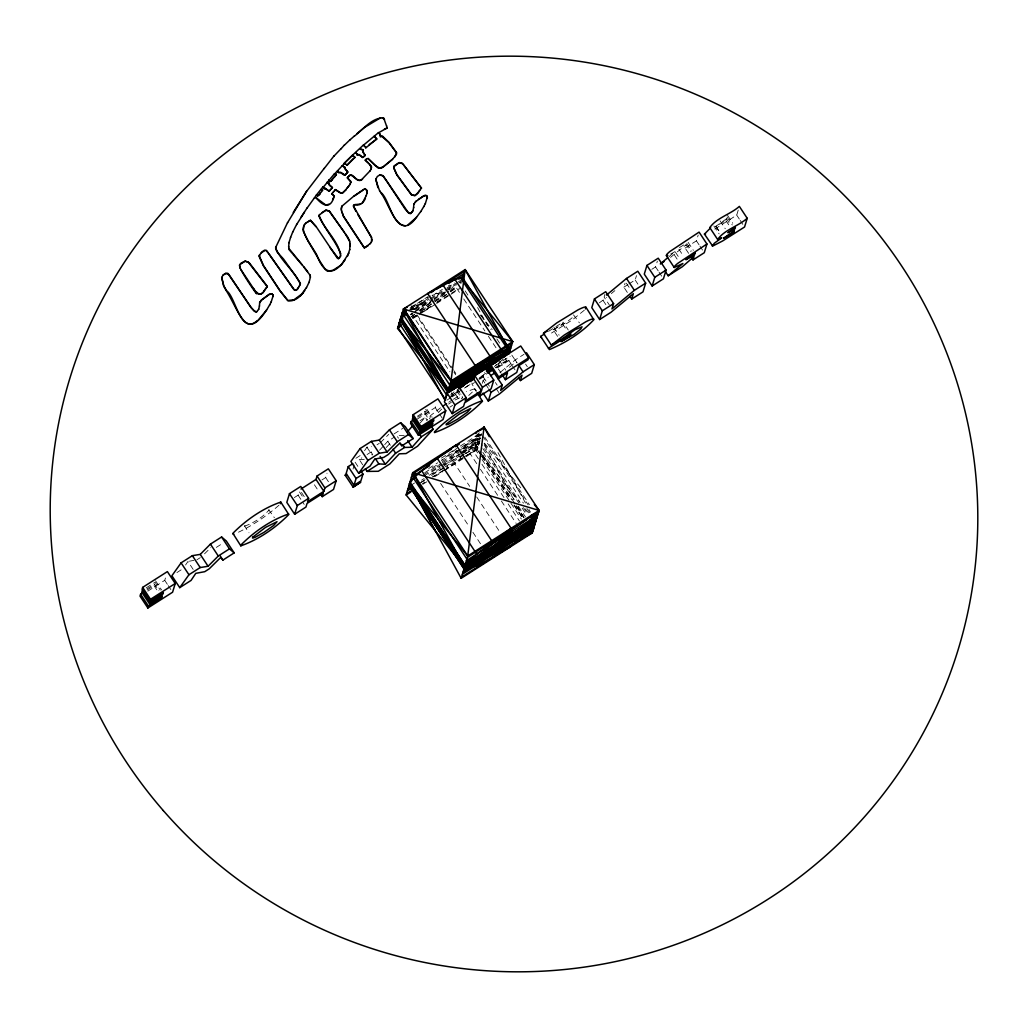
<?xml version="1.0" encoding="UTF-8"?>
<svg xmlns="http://www.w3.org/2000/svg" width="1028" height="1028" viewBox="0 0 1028 1028"><rect width="100%" height="100%" fill="white"/><g stroke="black" fill="none" stroke-linecap="round" stroke-linejoin="round"><path stroke-width="0.75" stroke-dasharray="5 3.75" d="M495.984 367.973L506.804 361.046L507.871 357.551L494.224 366.264M466.095 455.815L477.57 448.491L479.099 443.466L463.589 453.374M147.3 589.943L154.02 585.652L154.496 584.097L158.852 590.689M147.826 591.139L164.737 580.332L166.497 574.511M294.342 497.578L298.107 495.175L299.212 491.551L303.568 498.143M321.931 479.96L325.683 477.557L327.02 473.201M353.028 469.051L354.274 464.952M409.709 309.325L414.31 306.498L414.747 305.046M424.59 310.379L425.361 307.835M460.852 283.715L461.405 281.916L459.863 282.906M417.831 417.201L424.538 412.922L425.014 411.354L430.244 419.283M417.047 419.231L435.255 407.602L436.592 403.233M451.922 396.962L455.687 394.559L456.792 390.923L459.298 389.329M447.54 465.298L446.64 468.241L464.81 456.638M479.511 379.345L483.276 376.942L484.599 372.586M482.235 383.341L483.121 380.424L488.146 377.225M459.683 459.914L460.57 456.972M468.575 450.187L479.356 442.593M501.073 373.087L497.591 367.806L499.248 362.344M466.185 456.65L477.236 449.609L480.641 438.365L473.535 441.526L481.387 453.425M497.591 367.806L508.886 360.597L510.132 356.498M557.587 336.362L553.231 329.77L562.522 323.833L563.036 322.111L568.266 330.027M604.927 294.381L604.117 297.053L609.347 304.982M627.35 292.453L623.867 287.172L625.075 283.175M628.879 283.972L635.163 279.963L636.486 275.607M651.816 269.323L655.581 266.92L657.355 261.112M688.631 253.338L685.136 248.056L686.151 244.703L690.52 251.307M685.136 248.056L696.431 240.835L698.205 235.026M726.5 218.771L715.745 226.378L725.935 220.609L726.5 218.771L730.857 225.363M714.82 229.064L736.716 215.122L738.477 209.301M244.895 525.295L244.625 526.182L248.982 532.787M438.262 412.613L441.68 409.144M185.554 565.014L187.931 561.481L193.161 569.396M364.554 450.727L366.919 447.193L371.404 446.358M461.932 398.17L462.613 397.412M420.079 423.022L425.284 417.368L427.031 420.002M379.55 450.2L383.662 445.754M384.69 444.649L387.774 441.308L394.187 437.221M386.181 447.553L391.424 441.937M463.448 451.446L468.909 445.856L461.212 449.737M204.521 553.835L210.804 547.603M380.36 442.657L388.751 434.356M584.289 310.25L572.082 320.119L548.875 334.704M479.369 443.312L475 436.694L479.305 432.647M278.961 505.249C265.892 516.621 251.205 526.452 235.438 533.648M450.829 394.739L454.08 391.899M457.357 450.495L449.93 457.974L453.476 457.434L460.236 454.196M670.526 257.385L686.151 244.703M475 436.694L482.209 433.238L472.687 441.462L454.145 453.309L458.642 451.035M450.354 291.631L455.815 286.94L460.223 293.61M503.386 358.965L494.339 366.533M478.444 458.925L471.466 448.336L479.729 441.385L482.338 445.33M468.729 395.484L473.998 390.486L474.486 388.828L466.275 391.668M668.92 256.73L675.062 251.603L679.418 258.208M473.535 441.526L481.772 434.651L461.109 447.835M430.835 302.065L419.398 310.841M499.865 372.676L515.195 359.954L523.972 354.339M509.451 367.253L514.167 363.334M599.324 302.849L606.623 297.503M611.339 293.584L614.872 290.654M435.255 301.345L447.411 290.847L450.984 286.465L450.906 285.321M477.712 452.937L472.482 445.008L480.641 438.365L462.587 449.891M456.381 448.761L441.539 460.338L457.126 450.38M436.81 302.232L446.769 294.509M485.627 373.292L479.395 377.893M414.387 309.389L424.705 301.525L411.341 310.07M415.338 311.754L427.057 301.744L426.53 300.896L421.66 302.592L414.31 306.498M431.285 304.301L417.304 314.337M461.88 447L482.209 433.238M440.537 407.808L430.603 415.543L426.659 420.709M461.315 453.631L475.27 443.608L479.626 450.225M412.164 317.935L416.019 315.236M453.297 394.444L458.437 390.858M411.765 316.226L414.387 314.388M410.853 314.915L412.948 313.476M419.385 314.362L433.084 305.008M464.463 388.096L471.929 382.994M448.632 404.055L451.356 402.269M449.866 407.178L452.616 405.379M448.748 402.218L452.024 400.072M410.108 308.002L427.879 296.668M409.375 310.443L430.963 296.668M432.287 295.82L442.361 289.382M412.639 309.762L429.113 299.238M430.411 298.416L445.818 288.572M447.09 287.763L454.646 282.944M414.515 309.749L429.537 300.163M430.771 299.366L444.597 290.551M445.869 289.729L457.216 282.494M458.462 281.698L462.202 279.308M415.633 310.276L432.685 299.392M433.957 298.57L444.263 291.991M445.561 291.168L457.511 283.522M458.861 282.674L461.739 280.837M410.275 314.568L412.408 313.193M414.554 311.831L432.724 300.227M444.751 292.556L434.06 299.379L438.198 294.625L438.198 293.443L436.27 293.276L432.133 295.267M448.658 290.063L456.059 285.334M418.807 310.572L431.811 302.258M433.135 301.422L448.863 291.374M450.02 290.641L455.815 286.94M410.545 317.292L414.592 314.709M419.977 311.278L446.653 294.239M450.495 291.785L457.858 287.082M412.472 318.115L417.856 314.684M419.193 313.823L433.109 304.943M436.977 302.463L450.251 293.995M451.575 293.147L459.542 288.058M413.076 318.5L416.905 316.059L453.014 370.748M423.472 311.869L435.281 304.327M436.592 303.491L449.724 295.1M451.035 294.265L459.246 289.022M146.182 587.875L155.061 582.195L160.291 590.123M548.554 331.363L563.036 322.111M146.875 588.954L154.496 584.097M417.394 416.224L425.014 411.354M450.675 396.127L458.681 391M479.459 377.739L485.871 373.652M495.162 367.716L507.1 360.096M449.223 397.823L463.191 388.905M465.774 387.248L472.34 383.058M478.907 378.869L486.784 373.832M176.919 572.557L181.93 569.358M196.888 559.797L200.254 557.651M216.317 547.397L222.575 543.401M355.906 458.27L360.931 455.057M377.006 444.803L379.242 443.364M394.058 433.906L402.822 428.316M446.897 400.162L450.662 397.759M474.486 382.557L471.981 384.164L476.337 390.756M623.867 287.172L627.633 284.769M362.717 464.81L359.235 459.529L361.843 457.858M367.086 454.517L371.005 452.012L374.899 452.256M420.041 420.709L425.284 417.368M441.436 458.128L456.265 448.658M460.3 446.088L481.361 432.634M428.715 468.524L437.697 462.793M424.718 472.7L438.082 464.168L437.041 466.211L437.915 467.072L439.997 466.751L428.406 474.152M442.13 461.572L457.473 451.78M461.354 449.3L481.168 436.656M423.613 474.782L440.909 463.744M442.194 462.908L461.315 450.701M424.23 475.81L441.95 464.489M443.299 463.641L458.951 453.644M460.197 452.847L480.115 440.125M411.688 484.818L414.567 482.993M441.308 465.915L460.351 453.759M462.561 452.333L479.729 441.385L472.482 445.008M421.608 480.166L424.101 478.573M440.896 467.856L429.1 475.386L444.469 467.997M442.207 467.02L459.85 455.751M421.172 482.132L425.052 479.652M431.503 475.527L443.942 467.586M445.137 466.828L464.425 454.517M465.697 453.695L478.444 445.715M422.238 483.815L424.86 482.145M432.749 477.108L445.381 469.038M422.816 484.342L426.826 481.785M434.831 476.671L442.837 471.569M444.173 470.708L464.926 457.46M453.374 399.237L460.994 394.598M411.74 306.55L430.745 295.923M443.158 470.824L432.557 476.799M444.469 470.053L454.851 463.898L469.693 486.372M462.728 452.898L468.845 449.287M462.382 457.82L447.141 466.584M463.641 457.074L477.236 449.609L479.189 452.024M675.062 251.603L669.202 254.854M463.949 454.325L442.477 465.723M465.324 453.541L470.824 450.418M455.031 400.02L462.407 396.512M679.444 247.555L686.601 243.225L691.831 251.153M419.887 482.954L425.515 480.217M471.466 448.336L478.431 445.638L469.937 453.361L476.928 463.949M448.465 285.488L449.724 285.077M189.422 561.198L193.906 560.363M404.222 435.345L396.744 435.589L398.491 438.224M359.235 459.529L368.846 459.426M573.534 314.889L579.406 322.856M553.231 329.77L566.184 322.561L572.943 317.125L574.177 314.941M268.719 509.759L274.399 517.739M244.625 526.182C253.595 522.944 263.129 517.071 269.169 509.811M480.423 315.121L492.168 329.615M484.509 443.132L521.671 488.955M480.179 453.232L519.988 502.332L483.199 446.64M525.334 508.937L529.086 513.563M736.716 215.122L739.325 219.08M740.199 220.403L742.82 224.361M727.541 215.34L732.771 223.256M727.027 217.036L732.257 224.965M725.935 220.609L729.43 225.89M720.037 220.814L725.267 228.743M716.105 226.481L720.474 233.086M715.745 226.378L720.114 232.983M713.882 225.967L719.112 233.883M696.431 240.835L699.053 244.805M699.927 246.116L702.535 250.087M688.143 242.377L693.373 250.292M678.865 249.161L683.222 255.766M674.355 254.944L677.837 260.225M655.581 266.92L658.203 270.891M659.076 272.202L661.685 276.172M635.163 279.963L638.645 285.244M626.36 283.15L629.843 288.431M603.089 300.446L606.571 305.727M562.522 323.833L566.878 330.438M553.899 327.277L559.129 335.205M525.578 364.105L527.325 366.752M515.195 359.954L516.93 362.588M511.828 355.084L517.058 363M465.144 290.898L469.552 297.567M481.001 314.915L490.69 329.59M496.858 338.919L500.379 344.251M508.886 360.597L511.494 364.554M512.368 365.878L514.989 369.836M463.744 298.942L484.882 330.952M488.416 336.284L497.218 349.623M499.659 360.969L505.763 370.209M495.406 382.519L497.154 385.153M496.126 388.545L498.747 392.503M483.276 376.942L489.379 386.194M483.121 380.424L484.869 383.071M485.743 384.395L488.351 388.353M474.486 388.828L476.221 391.462M410.892 305.457L413.526 309.454M417.06 314.799L453.168 369.476M454.055 370.812L455.815 373.485M453.901 372.085L455.661 374.757M411.136 313.116L449.891 371.802M457.319 389.201L462.549 397.129M456.792 390.923L462.022 398.851M484.805 437.17L529.433 504.748M455.687 394.559L459.169 399.841M482.646 435.962L528.122 504.838M451.253 392.735L453.014 395.407M484.137 443.659L523.432 503.155M526.927 508.449L530.422 513.743M523.458 507.601L527.801 514.167M482.864 448.606L518.665 502.82M522.16 508.102L526.529 514.72M482.839 452.32L514.051 499.582L484.496 445.407M518.459 506.251L525.514 516.943M483.121 455.507L515.439 504.44M516.313 505.763L524.164 517.662M482.26 454.749L511.957 499.711M516.326 506.329L524.177 518.228M474.936 445.407L481.053 454.672M481.926 455.995L510.749 499.634M514.244 504.915L522.969 518.138M477.236 449.609L480.719 454.89M481.592 456.214L510.415 499.852M513.91 505.146L522.635 518.369M482.081 459.555L510.029 501.87M510.903 503.193L521.376 519.063M481.939 464.206L504.645 498.593M508.14 503.887L519.487 521.067M480.41 469.231L497.886 495.676M501.368 500.97L516.223 523.458M435.255 407.602L438.75 412.883M439.624 414.207L442.233 418.165M426.916 409.298L432.145 417.227M425.592 409.465L430.822 417.394M424.538 412.922L428.907 419.527M476.684 496.948L500.263 532.658M440.614 483.366L469.436 527.004M472.919 532.298L480.783 544.197M387.774 441.308L390.383 445.278M371.005 452.012L372.753 454.659M366.919 447.193L372.149 455.108M355.11 462.214L358.605 467.496M325.683 477.557L329.178 482.839M314.401 484.779L318.757 491.371M301.474 492.463L304.969 497.745M298.107 495.175L304.211 504.414M164.737 580.332L167.346 584.289M168.219 585.613L170.841 589.571M155.524 580.717L161.614 589.956M154.02 585.652L158.376 592.256M477.596 307.526L487.439 325.568M505.326 358.322L506.804 361.046M497.963 452.59L526.015 503.99M528.983 509.438L530.474 512.15M517.842 506.521L523.907 517.637"/><path stroke-width="1.5" d="M346.513 164.904L347.001 165.341L354.75 157.592M371.943 240.334L371.982 239.203M275.62 248.339L275.722 247.247M259.416 306.138L259.673 302.515L261.215 300.484M413.59 207.695L413.847 204.071M319.117 215.456C324.27 228.653 335.436 240.552 340.846 253.955M288.637 246.913L289.061 242.454M259.287 256.357L259.493 254.995L259.429 257.193L263.476 265.931L279.86 290.718L287.84 300.729C294.753 302.065 301.217 295.923 304.789 290.5M334.383 173.822L322.972 187.559M349.687 249.778L350.175 243.353M407.178 307.218L403.451 308.978L448.067 390.73L397.553 328.42L403.451 308.978L465.144 269.593L451.022 381.002L445.111 400.445L400.509 318.706L402.95 317.138M464.476 567.392L467.714 555.994L484.059 427.121L412.703 472.687L409.452 484.085M263.759 291.695L265.057 289.639M417.946 193.251L419.604 190.437M366.855 193.444L367.112 191.799M340.576 255.908C339.163 241.773 324.462 229.488 319.04 216.304M341.245 208.838L342.067 205.908M341.566 206.924L341.322 209.969M354.686 157.824L354.84 157.027L352.437 155.279L363.359 145.077L365.467 147.261M303.363 226.892L303.337 231.339L308.182 241.284L320.44 262.114L325.311 269.477L327.534 271.276L332.982 270.287L341.36 264.941L348.916 253.106M380.386 135.657L380.36 136.917L382.467 136.069L389.047 142.404L396.564 152.607L396.461 154.29L392.503 159.366L381.568 168.117L377.931 167.885L368.088 158.363L365.325 160.047M328.921 184.256L332.455 187.507L330.386 189.897M327.238 182.791L329.153 183.151L329.32 185.207L332.378 187.738L331.132 189.049M258.645 309.441L259.48 305.894M413.667 207.45L412.819 210.997L410.673 213.618L409.568 213.516M349.764 249.534L347.387 256.409M299.572 285.604L300.433 283.561L295.884 276.365L283.497 259.017L277.162 252.053L275.902 249.2M309.03 282.482L310.43 277.046M366.276 195.628L366.919 193.2M371.571 241.696L371.558 237.339L357.718 214.389M534.174 518.96L535.665 521.671L464.566 567.07L435.409 531.001L409.555 483.751L413.5 478.238L421.994 470.49M464.669 567.006L409.555 483.751L464.566 567.07L468.524 561.545L477.005 553.809M418.396 199.432L424.975 195.269L426.864 195.706L427.198 196.978M350.227 183.999L350.612 182.676M461.495 577.196L532.581 531.797L534.11 526.773L463.024 572.172M288.984 242.685L290.603 237.314M143.278 592.514L140.592 594.223L140.014 596.111L147.865 607.998L172.588 592.218L175.235 583.493L167.384 571.607L142.661 587.386L142.095 589.288L149.934 601.162L163.362 592.591L162.912 594.081L150.216 602.19L149.638 604.078L141.8 592.192L142.365 590.303L150.216 602.19M147.865 607.998L148.443 606.109L161.859 597.538L162.334 595.97L149.638 604.078M149.934 601.162L150.512 599.273L175.235 583.493M240.873 269.644C276.262 321.867 241.297 274.322 239.614 266.175M256.473 291.978C257.385 295.421 262.654 294.599 263.836 291.451M317.588 196.13C314.671 193.367 319.965 197.517 320.376 192.647M329.153 183.151L327.906 183.395L326.917 182.316M324.334 188.856L325.195 188.304L329.024 191.259L330.065 190.411M334.254 196.232L332.044 193.932L334.331 195.988L332.584 199.792M345.575 163.94L344.251 163.375L352.437 155.279L344.316 163.131L347.079 165.097L353.182 158.813M300.986 489.02L316.02 479.421L317.048 476.054L328.343 468.832L336.182 480.719L324.899 487.927L323.871 491.307L307.578 501.703L308.606 498.336L300.754 486.45L289.459 493.658L286.812 502.384L294.663 514.27L305.958 507.061L307.051 503.424L323.345 493.029L322.239 496.652L320.505 494.018M294.663 514.27L297.31 505.545L308.606 498.336M336.182 480.719L333.535 489.444L322.239 496.652M352.822 463.679L348.235 466.596L346.166 473.445L354.005 485.319L360.879 480.937L362.961 474.101L361.214 471.454M354.005 485.319L356.086 478.483L362.961 474.101M413.796 419.784L411.11 421.493L410.545 423.382L418.383 435.268L443.107 419.488L445.754 410.763L437.915 398.877L413.192 414.657L412.613 416.546L420.465 428.432L433.893 419.861L433.443 421.351L420.748 429.46L420.169 431.349L412.318 419.463L412.896 417.574L420.748 429.46M462.202 279.308L465.144 269.593L512.715 341.617L508.976 353.94M418.383 435.268L418.961 433.379L432.39 424.808L432.865 423.24L420.169 431.349M420.465 428.432L421.043 426.543L445.754 410.763M435.409 531.001L406.137 494.995L410.031 482.081L465.041 565.387L461.161 578.301L409.658 483.687M458.565 388.404L473.6 378.805L474.628 375.438L485.923 368.217L493.774 380.103L482.479 387.312L481.451 390.679L465.157 401.087L466.185 397.72L458.334 385.834L447.039 393.043L444.392 401.768L452.243 413.654L463.538 406.445L464.643 402.809L480.924 392.413L479.819 396.037L478.084 393.403M404.544 314.324L400.959 317.228L448.516 389.252L456.933 382.467L457.678 380.039M448.041 390.833L472.276 373.562L456.239 383.804L449.416 386.271L461.868 378.522L462.304 377.083M452.243 413.654L454.89 404.929L466.185 397.72M461.212 385.885L474.628 373.768L509.759 351.332L465.144 269.593M501.947 374.41L505.429 379.692L516.724 372.47L518.806 365.647L527.994 359.774L528.572 357.885L520.733 345.999L490.883 365.056L490.305 366.945L502.268 385.102L500.649 390.434L523.034 371.84L534.329 364.619L526.49 352.745M475.99 433.456L476.427 431.991L482.183 429.267M493.774 380.103L491.114 388.828L479.819 396.037M483.083 393.12L488.313 401.036L490.973 392.31L502.268 385.102M528.572 357.885L498.734 376.929L498.156 378.831L507.511 372.856L505.429 379.692M483.623 428.586L484.059 427.121L539.083 510.428L532.247 532.915L461.161 578.301M518.639 377.918L520.386 380.566L522.018 375.22L499.608 393.827L488.313 401.036M534.329 364.619L531.682 373.344L520.386 380.566M501.651 551.548L502.551 548.605M514.694 543.221L515.593 540.278M517.354 537.477L517.739 536.205L534.38 525.912M606.469 295.1L626.515 278.447L637.81 271.238L645.661 283.124L634.366 290.333L611.968 308.94L613.587 303.607L605.736 291.721L594.441 298.93L591.794 307.655L599.645 319.541L610.94 312.319L633.338 293.712L631.706 299.058L629.971 296.424M523.599 533.493L523.869 532.607M531.001 516.763L531.45 515.311L538.633 511.893L530.011 520.014L537.22 516.544L535.485 513.923M599.645 319.541L602.292 310.816L613.587 303.607M646.933 265.417L644.286 274.129L652.137 286.015L663.433 278.806L666.08 270.081L658.228 258.195L646.933 265.417L654.785 277.29L652.137 286.015M645.661 283.124L643.001 291.849L631.706 299.058M691.24 257.296L692.988 259.93L694.003 256.589L682.206 266.817L668.174 275.774L664.679 270.493M668.174 275.774L682.9 263.489L674.227 267.486L666.375 255.612L666.658 254.584A15.883 1.799 -33.4 0 1 669.845 251.526L699.079 232.11L706.93 243.996L704.283 252.721L692.988 259.93M712.288 245.988L714.37 243.212L721.72 237.841L717.647 239.498L709.795 227.612C716.375 218.013 730.792 214.094 739.363 206.397L747.215 218.283L744.555 227.008L722.658 240.937L712.674 246.077L704.437 234.101L709.41 229.077M538.543 512.188L537.94 514.18M330.99 181.159L332.712 178.731M348.582 176.777L349.546 175.544M366.353 195.384L362.396 203.043M340.384 256.447L340.641 255.676M271.161 302.065L273.114 295.743M425.335 203.621L427.288 197.299M290.538 237.558L292.8 231.801M370.877 169.517L371.455 166.343L365.377 160.085M348.967 185.567L346.963 188.355M261.433 299.97L259.596 302.759M415.312 202.285L415.993 201.102M364.118 145.539L363.282 145.321L378.6 132.548M299.097 286.619L299.649 285.36M365.441 198.057C364.13 202.156 359.813 206.371 355.238 204.636L353.426 205.42L353.529 206.551L355.945 211.344M275.658 247.491L287.583 222.562M306.408 287.801L309.094 282.25M269.619 305.085L271.225 301.834M423.793 206.641L425.412 203.377M319.04 215.7L319.374 214.955M292.723 232.045L296.707 224.297M330.463 189.666L329.024 191.259M239.473 265.288L240.912 263.258L245.139 261.022L249.2 262.718L267.357 286.452L263.836 291.13M393.66 166.844L398.466 163.144M585.42 308.901L585.909 307.192L585.099 307.025A26.368 2.981 -33.4 0 0 577.954 309.903L556.623 323.01L543.478 333.213L551.329 345.1L561.751 339.163L574.948 329.731L582.028 326.814L580.794 328.999L574.035 334.447L561.07 341.643L570.36 335.719L570.887 333.984L548.489 348.286L549.376 349.584C565.696 342.748 581.758 332.712 593.824 319.759L585.909 307.192M350.535 182.92L350.818 181.403L347.528 178.114M349.816 184.744L350.304 183.768M287.519 222.806L306.614 191.169M298.351 287.532L297.734 288.765A3.431 3.38 16.9 0 1 295.46 290.346L293.982 289.716L269.143 254.16M314.401 198.031L316.534 194.755M304.532 224.348L303.183 229.372M303.761 225.813L305.702 223.102M280.31 503.746L280.785 502.075C263.052 508.179 246.052 519.937 232.868 533.339L240.822 545.842C258.529 539.649 275.594 527.968 288.791 514.527L280.785 502.075M306.472 287.557L300.369 295.923M375.837 179.18L377.327 176.495L379.962 174.811L383.058 175.659L408.167 212.423L410.75 213.374L412.896 210.753M333.804 197.594C329.975 209.494 322.651 205.394 316.675 198.507C315.827 196.374 314.298 197.222 316.611 198.224M346.886 173.244L347.246 172.524M339.368 258.144L340.448 256.203M299.778 284.782L300.356 283.805C294.124 270.672 281.068 261.125 275.697 248.095M369.849 171.213L370.941 169.286M296.629 224.528L304.455 212.153M346.025 174.362L346.397 173.642M269.683 304.841L266.522 310.148L258.748 319.477M420.709 211.704L423.87 206.397M293.288 212.449L306.55 191.414L324.231 168.335M307.166 207.849L300.857 217.525M331.62 180.337L332.083 179.63M394.842 156.898L396.487 152.838L388.969 142.648L381.555 136.159M357.179 155.022L357.294 154.29M344.997 175.287L345.382 174.58M365.223 155.459L363.18 157.297M370.787 242.865L371.648 241.451M334.344 191.195L335.295 189.782L340.615 193.084L342.877 192.93L348.633 186.351M323.01 186.775L316.457 194.999M319.297 215.199L319.695 214.492M181.095 562.856L171.894 575.757L179.746 587.643L191.041 580.434L195.77 573.354L204.739 571.684L209.211 568.831L220.75 557.407L222.909 560.08L234.178 552.884L226.327 540.998L221.598 536.989L210.432 544.12L200.242 554.388L192.364 555.66L181.095 562.856L188.946 574.742L179.746 587.643M360.096 448.568L350.882 461.469L358.733 473.355L370.029 466.147L374.77 459.066L383.727 457.396L388.211 454.543L399.751 443.119L401.909 445.792L413.166 438.596L405.328 426.71L400.599 422.701L389.419 429.832L379.229 440.1L371.352 441.372L360.096 448.568L367.934 460.441L358.733 473.355M298.274 287.776L299.174 286.388M307.089 208.093L314.465 197.787M266.599 309.916C246.052 341.707 240.346 313.553 226.533 291.053L223.706 286.118L221.662 277.624L223.14 274.939L225.774 273.255L227.779 273.281L251.076 307.359L253.993 310.867L256.576 311.831M344.997 259.955C332.686 276.905 323.627 273.461 316.881 255.111C312.294 246.72 305.624 239.049 303.234 229.707M420.786 211.46L416.456 217.358L408.193 224.644M336.336 174.516L335.591 175.647M413.783 204.302L415.389 202.041M259.416 255.227L262.166 251.706L264.324 250.331L266.47 250.472L294.047 289.472L295.537 290.114A3.431 3.38 16.9 0 0 297.799 288.521M347.695 177.15L347.438 178.075M353.015 487.092L360.777 482.132L353.208 487.208L345.164 475.206L346.475 473.908M324.154 168.579L334.061 155.845M265.352 289.125L267.293 286.683L248.108 261.96L245.075 261.266L239.884 264.543M419.527 190.668L421.544 187.995M366.366 158.89L365.3 160.317L368.075 162.758M256.499 312.062L258.722 309.197M317.832 195.975L322.702 190.36L321.224 189.396L322.304 190.129M333.997 177.317L332.211 179.347M369.682 244.163L370.864 242.634M335.359 175.878L332.751 178.718M334.357 177.189L336.439 174.259L334.897 173.578L344.586 163.246M348.89 185.811L349.893 184.5M261.369 300.215L269.105 294.535L271.867 293.957L272.921 294.869M415.543 201.771L423.292 196.091L426.042 195.513L427.095 196.425M407.306 431.863L412.446 426.055M365.338 468.781L367.086 471.415L378.857 463.898L385.346 464.296L395.613 453.194L404.595 447.463L412.074 447.231L421.326 436.784L433.135 429.241L431.387 426.607M346.32 173.873L346.963 173M369.759 243.919L364.31 248.031L343.442 216.42L341.617 210.843M369.926 170.969L361.008 180.311C356.433 181.776 353.632 175.056 350.047 175.158M341.103 148.79L344.406 144.987M419.231 191.195L415.171 195.654L411.444 194.896L396.859 174.94L393.724 167.975L394.135 165.855L399.327 162.578L402.359 163.272L421.467 188.24M433.135 429.241L417.535 446.242L406.047 453.566L399.275 453.811L389.818 463.936L378.304 471.287L367.086 471.415M261.138 252.978L264.813 250.472M332.519 192.956L333.547 191.683M354.21 136.3C362.781 129.695 372.046 117.488 383.662 117.899L386.554 126.058M494.982 362.871L498.541 358.502L498.477 357.358L488.904 360.096L469.192 370.633M416.533 217.114C398.761 242.801 389.946 204.431 380.707 192.596L379.679 190.694M333.984 156.089L341.18 148.546M302.81 293.263L293.969 299.816L287.904 300.484L279.924 290.474L263.553 265.687L259.364 256.113M188.946 574.742L200.203 567.546L208.08 566.261L218.283 556.007L229.45 548.875L234.178 552.884M367.934 460.441L379.204 453.258L387.081 451.973L397.271 441.719L408.437 434.587L413.166 438.596M481.631 371.404L485.769 366.649L485.769 365.467L483.828 365.3L471.415 371.262L452.577 382.634L405.006 310.597L402.218 313.052L449.789 385.076L456.933 382.467M365.724 147.955L376.826 138.857L374.231 136.21M344.341 145.231L350.201 139.577M347.181 172.755L347.862 171.933L344.65 168.052M346.295 189.64L342.388 192.84L340.679 192.853L335.372 189.55L333.483 191.915M526.413 519.705C509.682 531.926 489.906 542.244 477.275 558.949L477.994 559.913C498.259 554.58 517.508 542.463 533.455 528.957L531.694 526.285M445.407 399.481L397.849 327.457L401.087 324.617M551.329 345.1L564.475 334.897L585.806 321.777A26.368 2.981 -33.4 0 1 592.938 318.911L593.747 319.065M319.618 214.736L325.953 210.046L329.346 210.997L347.862 237.301L349.7 241.13L350.111 246.412M354.287 136.069L349.893 139.962M263.078 292.299C259.776 296.655 255.124 291.708 253.595 288.431M417.252 193.842L414.4 195.577L411.521 194.665L396.924 174.709L393.801 167.731M332.584 192.711L331.967 194.163M533.918 519.024L535.665 521.671L527.492 528.315L534.74 524.691L526.477 531.656L533.455 529.022M667.686 257.745L660.323 263.9L664.152 261.459M534.945 518.51L536.796 517.958L528.546 524.845L535.665 521.671L533.789 519.358M341.99 206.153L353.838 196.13L364.901 188.664L367.009 190.398L367.035 192.043M356.87 133.73L364.696 127.318L380.476 117.847M486.385 370.453L491.011 366.675M401.151 321.507L399.16 323.113L446.73 395.137M402.269 318.449L400.033 320.222L447.604 392.259L509.297 352.861L503.617 357.358M437.298 458.398L421.686 470.747L476.696 554.053L511.122 528.289L456.098 444.97L437.298 458.398L492.309 541.705M512.638 531.103L496.55 543.645L492.052 549.517L492.939 550.378L495.008 550.057L502.461 546.986L533.455 528.957M305.624 223.346L310.469 220.185L316.033 226.417L337.39 258.234L338.418 258.76L339.446 257.899M322.201 212.513L325.889 210.277L329.281 211.241M447.604 392.259L455.931 385.796L448.516 389.252L510.209 349.854L462.651 277.83L454.916 279.398L427.635 293.545L475.193 365.57L502.474 351.435L510.209 349.854M488.12 371.365L491.847 368.461M261.742 299.791L269.182 294.291L271.932 293.725L273.024 295.421M257.553 320.363C240.526 336.272 235.669 296.552 226.61 290.808L223.783 285.874L221.727 277.38M530.281 526.914L516.326 536.95L523.92 529.163L509.156 536.616L527.711 524.768L537.22 516.544L513.447 532.864L504.941 541.281L508.487 540.754L517.739 536.205M459.323 388.25L474.088 377.661L459.169 387.196M458.424 386.939L461.546 384.793M442.875 406.176L446.563 403.644M353.773 196.374L362.82 190.244M378.522 132.792L387.119 127.96M369.18 144.614L376.762 139.101L374.166 136.441M365.801 147.724L365.377 146.49M331.556 180.581L330.425 181.391L329.487 180.62M345.305 174.811L346.102 174.117M345.074 175.043L340.808 172.421L338.405 172.203M348.762 176.251C352.488 171.201 355.971 182.367 361.085 180.08L362.524 179.155M347.618 177.394L348.646 176.533M392.567 159.122L383.714 166.562L379.653 168.117L375.246 165.598L368.705 159.314M328.986 204.212L325.85 205.073L316.752 198.263M223.076 275.183L225.71 273.499L228.807 274.347L251.012 307.603L255.394 311.959M307.192 222.125L310.392 220.416L315.956 226.661M364.118 189.37L365.403 188.985L366.932 190.63M368.088 245.769L364.387 247.787L343.519 216.188L342.118 212.462M430.963 292.633L433.636 290.937M436.296 289.228L464.695 271.109M406.163 310.533L402.218 313.052L405.79 311.754M448.838 283.278L451.343 281.685M452.59 280.888L463.911 273.654M401.485 315.48L404.145 313.784M458.912 278.819L463.178 276.095M404.852 314.735L400.959 317.228L405.096 315.288M402.616 318.577L400.033 320.222L402.603 318.808M399.417 322.265L401.897 320.685M401.768 321.456L399.16 323.113L402.102 321.815M397.849 327.457L400.47 325.773M397.553 328.42L399.596 327.11M466.031 284.036L512.715 341.617L451.022 381.002L400.509 318.706L448.067 390.73M450.56 382.519L512.252 343.134M511.481 345.678L449.789 385.076L458.449 377.482L451.022 381.002L403.451 308.978L512.715 341.617M449.043 387.517L510.736 348.119M448.555 392.516L451.099 390.897M452.371 390.075L454.235 388.892M455.173 388.301L498.683 360.507M487.311 369.232L489.958 367.536M541.525 337.711L540.638 336.413L544.596 333.882M459.465 388.455L463.499 385.885M470.233 381.581L472.919 379.859M486.398 371.249L491.615 367.921M487.195 372.804L492.502 369.412M488.094 372.997L493.35 369.643M490.652 375.618L494.417 373.215M654.785 277.29L666.08 270.081M706.93 243.996L677.696 263.412A15.883 1.799 -33.4 0 0 674.509 266.47L674.227 267.486M747.215 218.283C738.631 225.98 724.226 229.899 717.647 239.498M412.292 474.126L451.189 449.287M455.224 446.705L459.272 444.135M411.38 477.313L429.575 465.697M410.596 480.102L415.351 477.056M408.643 486.771L410.159 485.807L412.781 489.765M408 488.865L410.223 487.439M407.371 490.934L411.123 488.544M406.471 493.89L413.05 489.688M406.137 494.995L410.814 492.014M409.555 483.751L467.714 555.994L539.083 510.428L534.329 504.568M467.316 557.433L538.633 511.893M466.404 560.633L537.644 515.131M465.607 563.408L536.796 517.958M536.179 519.962L465.041 565.387L418.55 494.969M535.125 523.445L464.039 568.831L409.015 485.524L410.159 485.807M463.654 570.077L534.74 524.691M462.394 574.254L525.848 533.738M509.862 547.204C495.123 554.555 480.873 567.405 464.039 568.831L409.015 485.524M543.478 333.213L547.397 330.99M448.889 391.552L462.908 383.778L457.627 384.716L474.628 373.768L474.088 372.92L469.231 374.629L461.868 378.522M448.863 391.591L453.913 388.957M524.948 536.68L532.247 532.915L530.731 530.14M334.306 174.066L336.374 174.503M360.558 204.032L354.223 204.726L353.593 206.307L371.481 237.571M346.128 475.026L345.164 475.206M357.41 155.022L359.016 154.444L362.781 157.361L365.21 155.177M384.511 128.963L387.042 128.192L386.631 125.814M667.815 255.432L666.375 255.612M363.205 150.114C359.697 149.445 358.733 147.968 363.282 149.87L362.948 151.103M705.581 234.011L704.437 234.101M709.795 227.612L710.644 227.496M405.443 225.736C391.912 225.338 389.458 199.162 380.784 192.364M379.885 175.056L382.981 175.891L386.695 181.146M399.249 162.822L400.663 163.002M482.325 400.702C464.592 406.805 447.591 418.576 434.407 431.966L434.51 432.595C452.23 426.389 469.282 414.721 482.479 401.28L477.095 392.786M288.637 513.961C270.904 520.052 253.903 531.823 240.706 545.226L240.822 545.842M232.97 533.969L233.831 534.072M345.035 167.577L342.285 165.996M343.905 175.03L340.731 172.653L338.533 172.743L337.505 170.841M323.203 187.738L324.064 188.741M382.48 117.847L384.536 119.556M464.566 567.07L412.703 472.687L539.083 510.428M378.561 133.28L379.576 133.807A3.894 3.829 16.9 0 1 380.296 135.336M401.241 163.041L403.297 164.519L420.825 187.276M302.232 264.98L293.096 254.404M338.482 258.516L329.692 247.106M354.763 157.271L352.36 155.511M365.056 155.138L363.218 152.671L362.91 150.306M362.704 157.592L358.939 154.675L357.256 154.778M355.688 152.542L357.179 154.251M355.611 152.774L357.101 153.969M303.607 266.702L309.942 275.08M265.956 250.357L268.231 252.901M408.771 213.207L405.186 209.159L387.158 181.853M329.101 191.015L322.972 187.045M337.647 171.265L338.302 172.164M347.798 172.177L344.586 168.296L345.112 167.346L342.363 165.765M292.016 253.081L289.099 249.675L288.714 246.669M307.603 271.546L288.804 248.365M369.399 164.172L371.609 167.692M329.59 211.717L344.329 232.302M328.844 179.861L330.078 181.545M626.515 278.447L634.366 290.333M594.441 298.93L602.292 310.816M540.638 336.413L548.489 348.286M378.484 132.805L379.653 133.563A3.894 3.829 16.9 0 1 380.373 135.092L380.309 135.902M518.677 365.236L523.034 371.84M460.505 277.791L508.076 349.828M454.916 279.398L502.474 351.435M442.965 284.974L490.536 356.999M490.883 365.056L498.734 376.929M489.225 389.676L490.973 392.31M347.348 177.6L350.946 182.174M474.628 375.438L482.479 387.312M473.6 378.805L481.451 390.679M345.202 233.613L349.623 241.374M447.039 393.043L454.89 404.929M413.192 414.657L421.043 426.543M411.11 421.493L421.326 436.784M400.599 422.701L408.437 434.587M407.718 440.626L412.074 447.231M402.847 444.828L404.595 447.463M400.162 443.145L401.909 445.792M389.419 429.832L397.271 441.719M412.703 472.687L467.714 555.994M413.5 478.238L468.524 561.545M393.004 449.236L395.613 453.194M416.276 495.059L418.884 499.03M421.506 502.988L425.001 508.282M427.622 512.252L430.244 516.223M432.865 520.181L436.36 525.475M438.982 529.446L442.464 534.727M445.085 538.698L448.581 543.992M450.328 546.626L454.697 553.244M456.445 555.891L460.814 562.496M462.549 565.143L465.17 569.114M379.229 440.1L387.081 451.973M371.352 441.372L379.204 453.258M380.116 456.381L385.346 464.296M375.361 458.616L378.857 463.898M348.235 466.596L356.086 478.483M317.048 476.054L324.899 487.927M316.02 479.421L323.871 491.307M289.459 493.658L297.31 505.545M221.598 536.989L229.45 548.875M220.3 556.122L222.909 560.08M210.432 544.12L218.283 556.007M200.242 554.388L208.08 566.261M192.364 555.66L200.203 567.546M142.661 587.386L150.512 599.273M140.592 594.223L148.443 606.109M484.059 427.121L489.289 436.694M379.615 190.938L375.914 180.35M362.845 151.399L365.146 155.408M357.333 154.791L357.256 154.007M377.88 187.674L375.914 178.936M240.218 268.578L239.55 265.044M310.006 274.836L310.263 276.159M427.365 198.057L427.275 196.733M273.191 296.501L273.101 295.19M341.399 209.725L341.54 211.074M310.34 275.928L310.353 277.29M695.108 252.939L694.453 255.111L685.843 259.724L695.108 252.939M734.352 230.645L733.786 232.495L723.596 238.265L734.352 230.645M735.393 227.214L734.879 228.923L727.875 232.701L735.393 227.214M252.734 537.181L252.464 538.068L254.867 537.464L264.016 532.311L273.666 525.462L277.02 521.697L265.507 527.415L252.734 537.181M446.435 423.934L446.165 424.821L448.568 424.204L457.717 419.064L467.354 412.202L470.708 408.45L459.208 414.155L446.435 423.934M163.285 810.565A464.412 457.216 16.9 0 0 952.198 667.776A464.412 457.216 16.9 0 0 426.517 63.659A464.412 457.216 16.9 0 0 163.285 810.565"/></g></svg>
